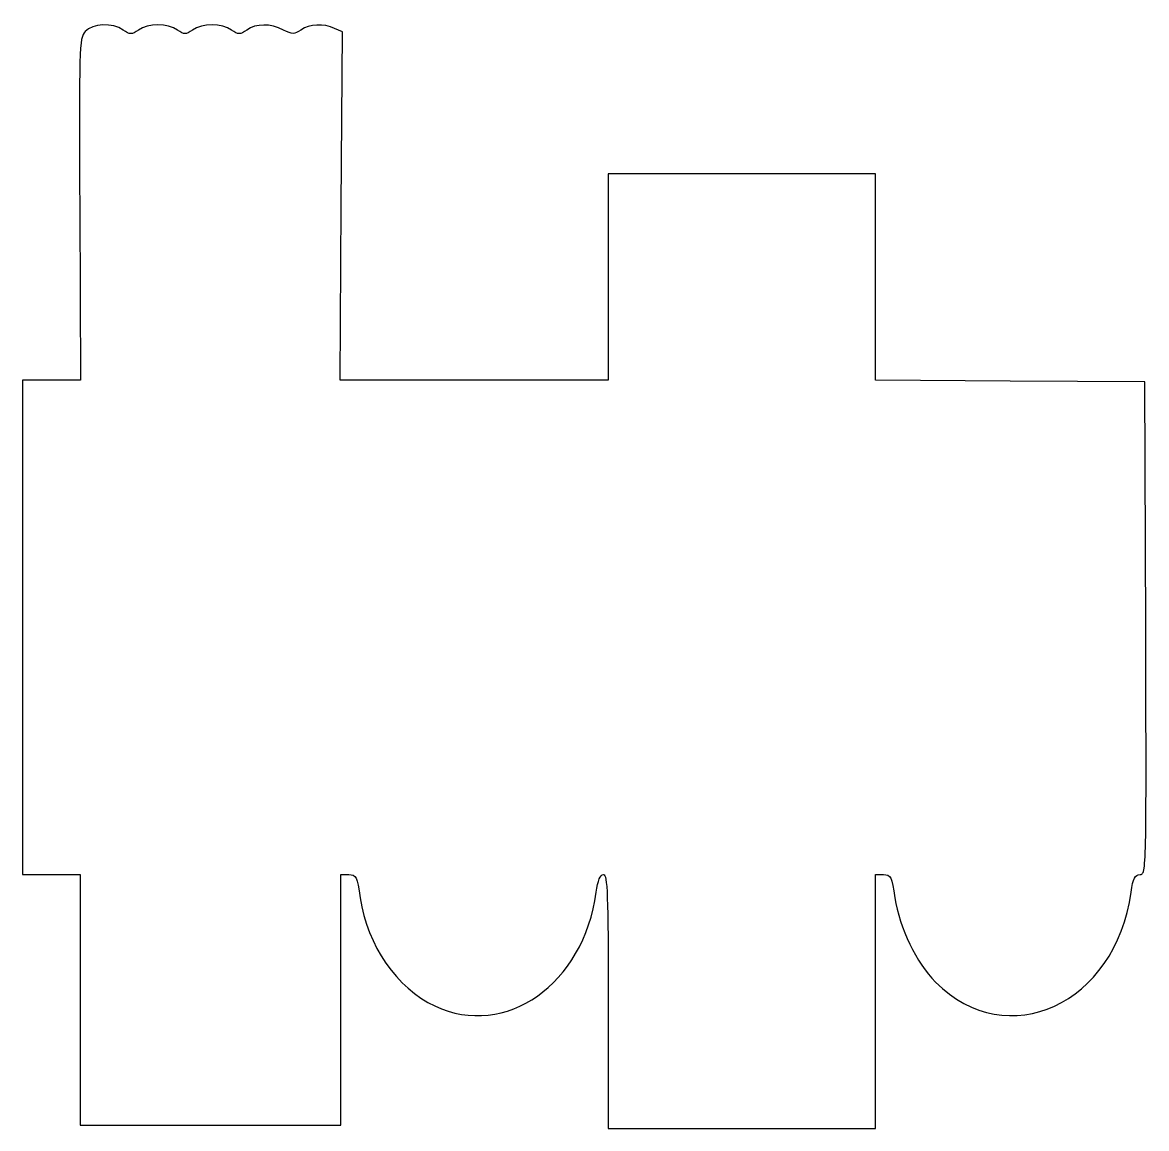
# Model space of a CAD drawing. Header units: centimetres. Extents: x -4.38 to 4.41, y -4.39 to 4.25.
import ezdxf

# ---------------------------------------------------------------- set-up
doc = ezdxf.new("R2010")
doc.units = ezdxf.units.CM
doc.header["$MEASUREMENT"] = 0
doc.layers.add('Layer 1', color=7, linetype='Continuous')

msp = doc.modelspace()

# ---------------------------------------------------------------- linework, layer by layer
at = {"layer": 'Layer 1'}
msp.add_open_spline([(0.19844, -3.3999), (0.19844, -2.56502), (0.19254, -2.40771), (0.16123, -2.40771), (0.16123, -2.40771), (0.13647, -2.40771), (0.11771, -2.45365), (0.10513, -2.54512), (0.10513, -2.54512), (0.00616, -3.26471), (-0.60191, -3.69325), (-1.15677, -3.43445), (-1.15677, -3.43445), (-1.45328, -3.29615), (-1.68358, -2.96215), (-1.73875, -2.59044), (-1.73875, -2.59044), (-1.76357, -2.42324), (-1.77122, -2.40771), (-1.82882, -2.40771), (-1.82882, -2.40771), (-1.82882, -2.40771), (-1.89177, -2.40771), (-1.89177, -2.40771), (-1.89177, -2.40771), (-1.89177, -2.40771), (-1.89177, -3.38667), (-1.89177, -3.38667), (-1.89177, -3.38667), (-1.89177, -3.38667), (-1.89177, -4.36563), (-1.89177, -4.36563), (-1.89177, -4.36563), (-1.89177, -4.36563), (-2.91042, -4.36563), (-2.91042, -4.36563), (-2.91042, -4.36563), (-2.91042, -4.36563), (-3.92906, -4.36563), (-3.92906, -4.36563), (-3.92906, -4.36563), (-3.92906, -4.36563), (-3.92906, -3.38667), (-3.92906, -3.38667), (-3.92906, -3.38667), (-3.92906, -3.38667), (-3.92906, -2.40771), (-3.92906, -2.40771), (-3.92906, -2.40771), (-3.92906, -2.40771), (-4.15396, -2.40771), (-4.15396, -2.40771), (-4.15396, -2.40771), (-4.15396, -2.40771), (-4.37885, -2.40771), (-4.37885, -2.40771), (-4.37885, -2.40771), (-4.37885, -2.40771), (-4.37885, -0.47625), (-4.37885, -0.47625), (-4.37885, -0.47625), (-4.37885, -0.47625), (-4.37885, 1.45521), (-4.37885, 1.45521), (-4.37885, 1.45521), (-4.37885, 1.45521), (-4.15192, 1.45521), (-4.15192, 1.45521), (-4.15192, 1.45521), (-4.15192, 1.45521), (-3.92498, 1.45521), (-3.92498, 1.45521), (-3.92498, 1.45521), (-3.92498, 1.45521), (-3.93149, 2.79095), (-3.93149, 2.79095), (-3.93149, 2.79095), (-3.93763, 4.05173), (-3.93529, 4.12968), (-3.88974, 4.18001), (-3.88974, 4.18001), (-3.83084, 4.24509), (-3.67559, 4.2514), (-3.59099, 4.19215), (-3.59099, 4.19215), (-3.53777, 4.15487), (-3.52661, 4.15487), (-3.47338, 4.19215), (-3.47338, 4.19215), (-3.3979, 4.24502), (-3.24314, 4.24502), (-3.16766, 4.19215), (-3.16766, 4.19215), (-3.11444, 4.15487), (-3.10327, 4.15487), (-3.05005, 4.19215), (-3.05005, 4.19215), (-2.97456, 4.24502), (-2.81981, 4.24502), (-2.74432, 4.19215), (-2.74432, 4.19215), (-2.6911, 4.15487), (-2.67994, 4.15487), (-2.62672, 4.19215), (-2.62672, 4.19215), (-2.55195, 4.24451), (-2.44028, 4.24469), (-2.33957, 4.19262), (-2.33957, 4.19262), (-2.2687, 4.15597), (-2.25503, 4.15597), (-2.20271, 4.19262), (-2.20271, 4.19262), (-2.1353, 4.23983), (-2.02621, 4.24523), (-1.93932, 4.20565), (-1.93932, 4.20565), (-1.93932, 4.20565), (-1.87854, 4.17796), (-1.87854, 4.17796), (-1.87854, 4.17796), (-1.87854, 4.17796), (-1.88774, 2.81659), (-1.88774, 2.81659), (-1.88774, 2.81659), (-1.88774, 2.81659), (-1.89695, 1.45521), (-1.89695, 1.45521), (-1.89695, 1.45521), (-1.89695, 1.45521), (-0.84925, 1.45521), (-0.84925, 1.45521), (-0.84925, 1.45521), (-0.84925, 1.45521), (0.19844, 1.45521), (0.19844, 1.45521), (0.19844, 1.45521), (0.19844, 1.45521), (0.19844, 2.26219), (0.19844, 2.26219), (0.19844, 2.26219), (0.19844, 2.26219), (0.19844, 3.06917), (0.19844, 3.06917), (0.19844, 3.06917), (0.19844, 3.06917), (1.24354, 3.06917), (1.24354, 3.06917), (1.24354, 3.06917), (1.24354, 3.06917), (2.28865, 3.06917), (2.28865, 3.06917), (2.28865, 3.06917), (2.28865, 3.06917), (2.28865, 2.26249), (2.28865, 2.26249), (2.28865, 2.26249), (2.28865, 2.26249), (2.28865, 1.45582), (2.28865, 1.45582), (2.28865, 1.45582), (2.28865, 1.45582), (3.34036, 1.4489), (3.34036, 1.4489), (3.34036, 1.4489), (3.34036, 1.4489), (4.39208, 1.44198), (4.39208, 1.44198), (4.39208, 1.44198), (4.39208, 1.44198), (4.39887, -0.48286), (4.39887, -0.48286), (4.39887, -0.48286), (4.4055, -2.36315), (4.40449, -2.40771), (4.35505, -2.40771), (4.35505, -2.40771), (4.31414, -2.40771), (4.30083, -2.43403), (4.28555, -2.54512), (4.28555, -2.54512), (4.16514, -3.42059), (3.31843, -3.8093), (2.7563, -3.24718), (2.7563, -3.24718), (2.60833, -3.0992), (2.47603, -2.82437), (2.43966, -2.58939), (2.43966, -2.58939), (2.41422, -2.42501), (2.40569, -2.40771), (2.35009, -2.40771), (2.35009, -2.40771), (2.35009, -2.40771), (2.28865, -2.40771), (2.28865, -2.40771), (2.28865, -2.40771), (2.28865, -2.40771), (2.28865, -3.3999), (2.28865, -3.3999), (2.28865, -3.3999), (2.28865, -3.3999), (2.28865, -4.39208), (2.28865, -4.39208), (2.28865, -4.39208), (2.28865, -4.39208), (1.24354, -4.39208), (1.24354, -4.39208), (1.24354, -4.39208), (1.24354, -4.39208), (0.19844, -4.39208), (0.19844, -4.39208), (0.19844, -4.39208), (0.19844, -4.39208), (0.19844, -3.3999), (0.19844, -3.3999)], degree=3, knots=[0, 0, 0, 0, 0.0181818, 0.0181818, 0.0181818, 0.0181818, 0.0363636, 0.0363636, 0.0363636, 0.0363636, 0.0545455, 0.0545455, 0.0545455, 0.0545455, 0.0727273, 0.0727273, 0.0727273, 0.0727273, 0.0909091, 0.0909091, 0.0909091, 0.0909091, 0.1090909, 0.1090909, 0.1090909, 0.1090909, 0.1272727, 0.1272727, 0.1272727, 0.1272727, 0.1454545, 0.1454545, 0.1454545, 0.1454545, 0.1636364, 0.1636364, 0.1636364, 0.1636364, 0.1818182, 0.1818182, 0.1818182, 0.1818182, 0.2, 0.2, 0.2, 0.2, 0.2181818, 0.2181818, 0.2181818, 0.2181818, 0.2363636, 0.2363636, 0.2363636, 0.2363636, 0.2545455, 0.2545455, 0.2545455, 0.2545455, 0.2727273, 0.2727273, 0.2727273, 0.2727273, 0.2909091, 0.2909091, 0.2909091, 0.2909091, 0.3090909, 0.3090909, 0.3090909, 0.3090909, 0.3272727, 0.3272727, 0.3272727, 0.3272727, 0.3454545, 0.3454545, 0.3454545, 0.3454545, 0.3636364, 0.3636364, 0.3636364, 0.3636364, 0.3818182, 0.3818182, 0.3818182, 0.3818182, 0.4, 0.4, 0.4, 0.4, 0.4181818, 0.4181818, 0.4181818, 0.4181818, 0.4363636, 0.4363636, 0.4363636, 0.4363636, 0.4545455, 0.4545455, 0.4545455, 0.4545455, 0.4727273, 0.4727273, 0.4727273, 0.4727273, 0.4909091, 0.4909091, 0.4909091, 0.4909091, 0.5090909, 0.5090909, 0.5090909, 0.5090909, 0.5272727, 0.5272727, 0.5272727, 0.5272727, 0.5454545, 0.5454545, 0.5454545, 0.5454545, 0.5636364, 0.5636364, 0.5636364, 0.5636364, 0.5818182, 0.5818182, 0.5818182, 0.5818182, 0.6, 0.6, 0.6, 0.6, 0.6181818, 0.6181818, 0.6181818, 0.6181818, 0.6363636, 0.6363636, 0.6363636, 0.6363636, 0.6545455, 0.6545455, 0.6545455, 0.6545455, 0.6727273, 0.6727273, 0.6727273, 0.6727273, 0.6909091, 0.6909091, 0.6909091, 0.6909091, 0.7090909, 0.7090909, 0.7090909, 0.7090909, 0.7272727, 0.7272727, 0.7272727, 0.7272727, 0.7454545, 0.7454545, 0.7454545, 0.7454545, 0.7636364, 0.7636364, 0.7636364, 0.7636364, 0.7818182, 0.7818182, 0.7818182, 0.7818182, 0.8, 0.8, 0.8, 0.8, 0.8181818, 0.8181818, 0.8181818, 0.8181818, 0.8363636, 0.8363636, 0.8363636, 0.8363636, 0.8545455, 0.8545455, 0.8545455, 0.8545455, 0.8727273, 0.8727273, 0.8727273, 0.8727273, 0.8909091, 0.8909091, 0.8909091, 0.8909091, 0.9090909, 0.9090909, 0.9090909, 0.9090909, 0.9272727, 0.9272727, 0.9272727, 0.9272727, 0.9454545, 0.9454545, 0.9454545, 0.9454545, 0.9636364, 0.9636364, 0.9636364, 0.9636364, 1, 1, 1, 1], dxfattribs=at)

doc.saveas('drawing.dxf')
